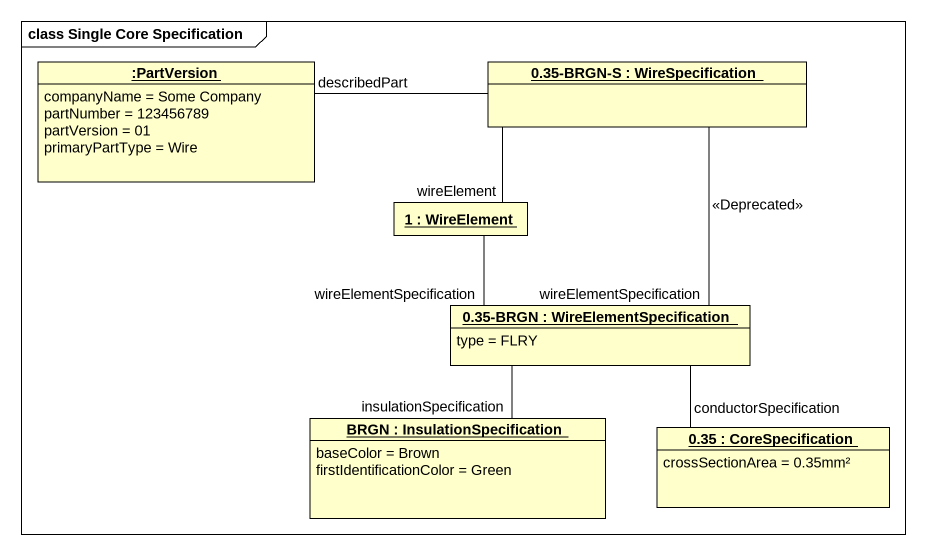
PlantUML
@startuml
mainframe class Single Core Specification
hide circle
hide empty members
object ":PartVersion" as PartVersion {
  companyName = Some Company
  partNumber = 123456789
  partVersion = 01
  primaryPartType = Wire
}
object "0.35-BRGN-S : WireSpecification" as o0_35_BRGN_S
object "1 : WireElement" as o1
object "0.35-BRGN : WireElementSpecification" as o0_35_BRGN {
  type = FLRY
}
object "BRGN : InsulationSpecification" as BRGN {
  baseColor = Brown
  firstIdentificationColor = Green
}
object "0.35 : CoreSpecification" as o0_35 {
  crossSectionArea = 0.35mm²
}
o0_35_BRGN_S -left- PartVersion : describedPart
o0_35_BRGN_S -- o1 : wireElement
o0_35_BRGN_S -- o0_35_BRGN : <<Deprecated>>\nwireElementSpecification
o1 -- o0_35_BRGN : wireElementSpecification
o0_35_BRGN -- BRGN : insulationSpecification
o0_35_BRGN -- o0_35 : conductorSpecification
@enduml
